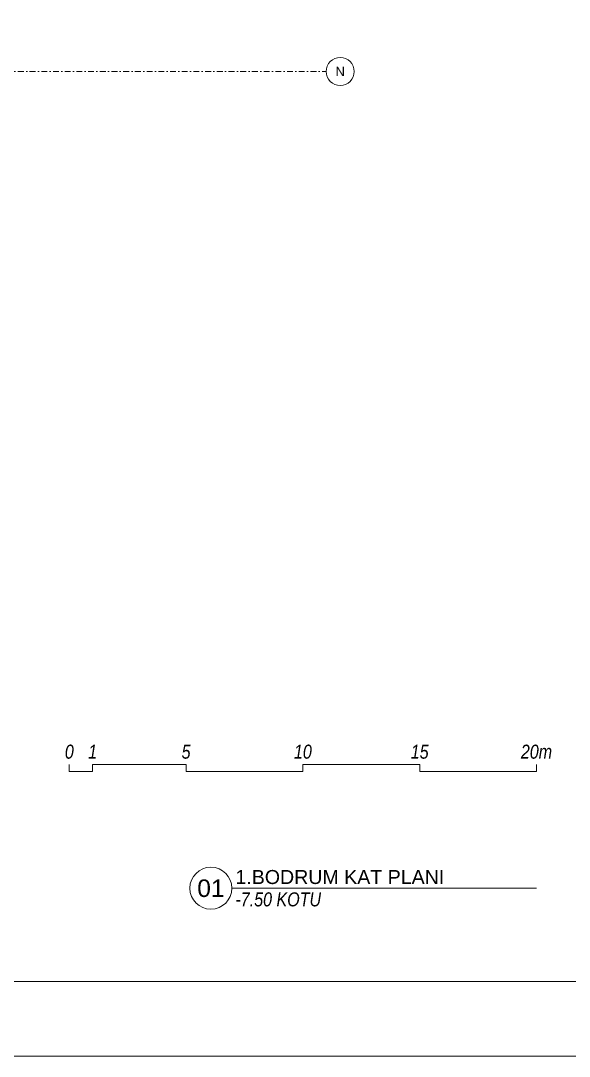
# Model space of a CAD drawing. Header units: metres. Extents: x -13194 to 152406, y -14653 to 29421.
# Drawn here: x 69138 to 71487, y -4219 to 218 of the extents above; entities that cross this region are included whole.
import ezdxf
from ezdxf.enums import TextEntityAlignment as Align

# ---------------------------------------------------------------- set-up
doc = ezdxf.new("R2010")
doc.units = ezdxf.units.M
doc.header["$LTSCALE"] = 100
doc.header["$MEASUREMENT"] = 0
doc.linetypes.add('DASHDOT2', pattern=[0.5, 0.25, -0.125, 0, -0.125])
doc.layers.get('0').update_dxf_attribs({"color": 9, "lineweight": 9})
for name, color, linetype, lineweight in [('03', 18, 'Continuous', 9), ('21', 9, 'Continuous', 9), ('24', 9, 'DASHDOT2', 9), ('40A', 9, 'Continuous', 9)]:
    doc.layers.add(name, color=color, linetype=linetype, lineweight=lineweight)
doc.styles.add('Arial', font='arial.ttf', dxfattribs={"height": 2.5})
doc.styles.add('MuuM_TEXT-ITALIC', font='ARIALNI.TTF')

# ---------------------------------------------------------------- blocks, each defined once
blk = doc.blocks.new('0_drawinglabel')
blk.add_lwpolyline([(3, 0), (46.46, 0)])
blk.add_circle((0, 0), 3)
at = {"style": 'Arial'}
blk.add_attdef('CIZIMADI', text='', height=2, dxfattribs=at).set_placement((3.5, 0), align=Align.BOTTOM_LEFT)
blk.add_attdef('OLCEK', text='', height=2, dxfattribs=at).set_placement((46.46, 0), align=Align.BOTTOM_RIGHT)
blk.add_attdef('CIZIMNO', text='', height=2.5, dxfattribs=at).set_placement((0, 0), align=Align.MIDDLE)
at = {"style": 'MuuM_TEXT-ITALIC'}
blk.add_attdef('DRAWINGNAME', text='', height=2, dxfattribs=at).set_placement((3.5, -0.59), align=Align.TOP_LEFT)
blk.add_attdef('SCALE', text='', height=2, dxfattribs=at).set_placement((46.46, -0.59), align=Align.TOP_RIGHT)
blk = doc.blocks.new('0_graphicscale')
blk.add_lwpolyline([(0, 2.95), (0, 0), (10, 0), (10, 2.95), (50, 2.95), (50, 0), (100, 0), (100, 2.95), (150, 2.95), (150, 0), (200, 0), (200, 2.95)])
at = {"style": 'MuuM_TEXT-ITALIC'}
for s, p in [('0', (0, 8.49)), ('1', (10, 8.49)), ('5', (50, 8.49)), ('10', (100, 8.49)), ('15', (150, 8.49)), ('20m', (200, 8.49))]:
    blk.add_text(s, height=6, dxfattribs=at).set_placement(p, align=Align.MIDDLE_CENTER)
blk = doc.blocks.new('0_aks')
at = {"linetype": 'Continuous'}
blk.add_circle((0, 0), 3, dxfattribs=at)
at = {"style": 'Arial'}
blk.add_attdef('AKS', text='', height=2, dxfattribs=at).set_placement((0, 0), align=Align.MIDDLE_CENTER)
blk = doc.blocks.new('p-akslar_yeni')
at = {"layer": '24'}
blk.add_lwpolyline([(18840, -8575), (20861, -8575)], dxfattribs=at)
at = {"layer": '21', "xscale": 20, "yscale": 20, "zscale": 20}
blk.add_blockref('0_aks', (20921, -8575), dxfattribs=at).add_auto_attribs({'AKS': 'N'})

msp = doc.modelspace()

# ---------------------------------------------------------------- linework, layer by layer
at = {"layer": '40A'}
for points in [[(74159.3, -4218.6), (46159.3, -4218.6), (46159.3, 12601.4), (74159.3, 12601.4)], [(46479.3, 12281.4), (71999.5, 12281.4), (71999.5, -3898.6), (46479.3, -3898.6)]]:
    msp.add_lwpolyline(points, close=True, dxfattribs=at)

# ---------------------------------------------------------------- block references
at = {"layer": '03', "xscale": 10, "yscale": 10, "zscale": 10}
msp.add_blockref('0_graphicscale', (69346.2, -2998.6), dxfattribs=at)
msp.add_blockref('0_graphicscale', (69346.2, -2998.6), dxfattribs=at)
at = {"layer": '21'}
ref = msp.add_blockref('0_drawinglabel', (69952.4, -3498.6), dxfattribs=dict(at, xscale=30.00000000000002, yscale=30.00000000000002, zscale=30.00000000000002))
ref.add_attrib('CIZIMNO', '01', dxfattribs={"layer": '0', "height": 75, "style": 'Arial'}).set_placement((69952.4, -3498.6), align=Align.MIDDLE)
ref.add_attrib('CIZIMADI', '1.BODRUM KAT PLANI', dxfattribs={"layer": '0', "height": 60, "style": 'Arial'}).set_placement((70057.4, -3498.6), align=Align.BOTTOM_LEFT)
ref.add_attrib('DRAWINGNAME', '-7.50 KOTU', dxfattribs={"layer": '0', "height": 60, "style": 'MuuM_TEXT-ITALIC'}).set_placement((70057.4, -3516.3), align=Align.TOP_LEFT)
ref = msp.add_blockref('0_drawinglabel', (69952.4, -3498.6), dxfattribs=dict(at, xscale=30.00000000000002, yscale=30.00000000000002, zscale=30.00000000000002))
ref.add_attrib('CIZIMNO', '01', dxfattribs={"layer": '0', "height": 75, "style": 'Arial'}).set_placement((69952.4, -3498.6), align=Align.MIDDLE)
ref.add_attrib('CIZIMADI', '1.BODRUM KAT PLANI', dxfattribs={"layer": '0', "height": 60, "style": 'Arial'}).set_placement((70057.4, -3498.6), align=Align.BOTTOM_LEFT)
ref.add_attrib('DRAWINGNAME', '-7.50 KOTU', dxfattribs={"layer": '0', "height": 60, "style": 'MuuM_TEXT-ITALIC'}).set_placement((70057.4, -3516.3), align=Align.TOP_LEFT)
at = {"layer": '24'}
msp.add_blockref('p-akslar_yeni', (49585, 8575), dxfattribs=at)

doc.saveas('drawing.dxf')
